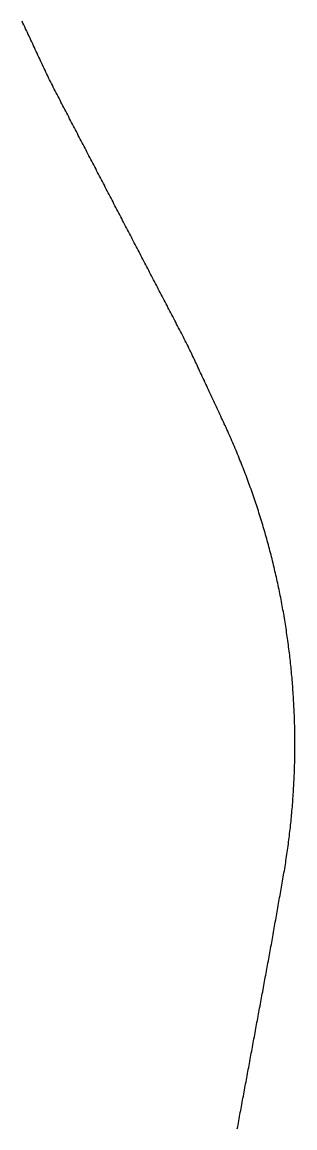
# Model space of a CAD drawing. Header units: metres. Extents: x 457876 to 584660, y 126427 to 241224.
# Drawn here: x 473584 to 476848, y 140983 to 154199 of the extents above; entities that cross this region are included whole.
import ezdxf

# ---------------------------------------------------------------- set-up
doc = ezdxf.new("R2010")
doc.units = ezdxf.units.M
for name, color, linetype in [('AT_GRADE', 3, 'CONTINUOUS'), ('CUTTING', 34, 'CONTINUOUS'), ('EMBANKMENT', 42, 'CONTINUOUS'), ('GROUND_CL', 8, 'CONTINUOUS'), ('RAIL_CL', 1, 'CONTINUOUS'), ('VIADUCT', 5, 'CONTINUOUS')]:
    doc.layers.add(name, color=color, linetype=linetype)

msp = doc.modelspace()

# ---------------------------------------------------------------- linework, layer by layer
at = {"layer": 'AT_GRADE'}
for points in [[(473731.409, 153894.261, 74.883), (473720.867, 153916.867, 74.803), (473710.325, 153939.473, 74.724), (473699.784, 153962.079, 74.646), (473689.242, 153984.684, 74.569), (473678.7, 154007.289, 74.492), (473668.159, 154029.894, 74.417), (473657.618, 154052.498, 74.342)], [(475686.948, 150076.741, 105.454), (475676.416, 150099.321, 105.209), (475665.884, 150121.901, 104.963), (475655.352, 150144.483, 104.718), (475644.802, 150167.056, 104.472), (475634.151, 150189.583, 104.227), (475623.473, 150212.097, 103.981)], [(476790.394, 144548.829, 123.814), (476793.151, 144573.558, 123.92), (476795.835, 144598.295, 124.025)], [(476330.755, 141900.495, 113.39), (476335.285, 141924.974, 113.467), (476339.815, 141949.453, 113.543)]]:
    msp.add_polyline3d(points, dxfattribs=at)
at = {"layer": 'CUTTING'}
for points in [[(473647.077, 154075.103, 74.268), (473636.537, 154097.708, 74.195), (473625.997, 154120.312, 74.123), (473615.457, 154142.916, 74.051), (473604.917, 154165.52, 73.981), (473594.377, 154188.123, 73.911)], [(476798.443, 144623.039, 124.129), (476800.995, 144647.79, 124.233), (476803.473, 144672.547, 124.336), (476805.881, 144697.312, 124.439), (476808.23, 144722.081, 124.541), (476810.512, 144746.857, 124.643), (476812.725, 144771.639, 124.744), (476814.863, 144796.427, 124.844), (476816.945, 144821.22, 124.944), (476818.945, 144846.019, 125.043), (476820.881, 144870.823, 125.141), (476822.756, 144895.632, 125.238), (476824.563, 144920.445, 125.334), (476826.3, 144945.263, 125.43), (476827.969, 144970.086, 125.525), (476829.584, 144994.911, 125.619), (476831.107, 145019.743, 125.711), (476832.57, 145044.578, 125.803), (476833.971, 145069.416, 125.894), (476835.303, 145094.258, 125.984), (476836.565, 145119.103, 126.073), (476837.757, 145143.952, 126.161), (476838.88, 145168.803, 126.248), (476839.95, 145193.657, 126.334), (476840.928, 145218.514, 126.419), (476841.845, 145243.373, 126.502), (476842.701, 145268.235, 126.585), (476843.488, 145293.098, 126.666), (476844.205, 145317.963, 126.746), (476844.856, 145342.83, 126.824), (476845.454, 145367.698, 126.901), (476845.961, 145392.568, 126.978), (476846.408, 145417.439, 127.052), (476846.79, 145442.311, 127.126), (476847.102, 145467.184, 127.198), (476847.344, 145492.057, 127.268), (476847.515, 145516.93, 127.337), (476847.617, 145541.804, 127.405), (476847.65, 145566.678, 127.471), (476847.631, 145591.551, 127.536), (476847.539, 145616.425, 127.599), (476847.376, 145641.298, 127.661), (476847.143, 145666.17, 127.721), (476846.84, 145691.041, 127.779), (476846.466, 145715.911, 127.836), (476846.028, 145740.78, 127.891), (476845.537, 145765.647, 127.945), (476844.953, 145790.513, 127.996), (476844.311, 145815.377, 128.047), (476843.603, 145840.239, 128.095), (476842.825, 145865.099, 128.142), (476841.976, 145889.956, 128.187), (476841.067, 145914.812, 128.23), (476840.098, 145939.664, 128.271), (476839.045, 145964.514, 128.31), (476837.937, 145989.36, 128.348), (476836.755, 146014.204, 128.384), (476835.502, 146039.043, 128.418), (476834.179, 146063.879, 128.45), (476832.786, 146088.711, 128.48), (476831.332, 146113.54, 128.508), (476829.818, 146138.365, 128.534), (476828.22, 146163.184, 128.559), (476826.567, 146188, 128.581), (476824.84, 146212.81, 128.601), (476823.042, 146237.616, 128.619), (476821.175, 146262.416, 128.636), (476819.249, 146287.212, 128.65), (476817.258, 146312.003, 128.662), (476815.188, 146336.787, 128.672), (476813.065, 146361.567, 128.68), (476810.87, 146386.34, 128.686), (476808.598, 146411.106, 128.69), (476806.256, 146435.866, 128.692), (476803.859, 146460.621, 128.691), (476801.391, 146485.368, 128.689), (476798.849, 146510.108, 128.684), (476796.251, 146534.842, 128.677), (476793.586, 146559.569, 128.668), (476790.847, 146584.288, 128.657), (476788.03, 146608.998, 128.643), (476785.142, 146633.7, 128.628), (476782.201, 146658.396, 128.61), (476779.201, 146683.085, 128.59), (476776.131, 146707.765, 128.567), (476772.991, 146732.436, 128.543), (476769.78, 146757.099, 128.516), (476766.495, 146781.751, 128.487), (476763.134, 146806.394, 128.456), (476759.721, 146831.029, 128.422), (476756.245, 146855.656, 128.387), (476752.701, 146880.272, 128.348), (476749.086, 146904.879, 128.308), (476745.4, 146929.476, 128.266), (476741.648, 146954.062, 128.221), (476737.844, 146978.64, 128.174), (476733.941, 147003.203, 128.124), (476729.984, 147027.758, 128.072), (476725.964, 147052.302, 128.018), (476721.886, 147076.837, 127.962), (476717.743, 147101.361, 127.904), (476713.521, 147125.872, 127.843), (476709.244, 147150.374, 127.78), (476704.871, 147174.859, 127.714), (476700.466, 147199.338, 127.646), (476695.979, 147223.802, 127.576), (476691.415, 147248.252, 127.504), (476686.793, 147272.692, 127.43), (476682.113, 147297.121, 127.353), (476677.365, 147321.536, 127.274), (476672.547, 147345.938, 127.192), (476667.655, 147370.326, 127.109), (476662.686, 147394.699, 127.023), (476657.666, 147419.06, 126.935), (476652.582, 147443.41, 126.844), (476647.43, 147467.744, 126.751), (476642.206, 147492.064, 126.657), (476636.919, 147516.371, 126.559), (476631.579, 147540.666, 126.46), (476626.145, 147564.94, 126.358), (476620.653, 147589.202, 126.255), (476615.115, 147613.453, 126.148), (476609.496, 147637.686, 126.04), (476603.811, 147661.904, 125.93), (476598.059, 147686.107, 125.817), (476592.229, 147710.291, 125.702), (476586.347, 147734.463, 125.585), (476580.418, 147758.623, 125.466), (476574.387, 147782.759, 125.345), (476568.305, 147806.882, 125.222), (476562.157, 147830.989, 125.096), (476555.94, 147855.078, 124.968), (476549.662, 147879.152, 124.838), (476543.329, 147903.211, 124.707), (476536.929, 147927.254, 124.573), (476530.456, 147951.277, 124.437), (476523.904, 147975.279, 124.299), (476517.281, 147999.262, 124.158), (476510.605, 148023.23, 124.016), (476503.87, 148047.183, 123.872), (476497.065, 148071.116, 123.726), (476490.196, 148095.031, 123.578), (476483.274, 148118.931, 123.428), (476476.282, 148142.811, 123.275), (476469.21, 148166.669, 123.121), (476462.068, 148190.505, 122.965), (476454.873, 148214.326, 122.807), (476447.605, 148238.125, 122.648), (476440.274, 148261.906, 122.486), (476432.899, 148285.673, 122.322), (476425.438, 148309.414, 122.157), (476417.925, 148333.139, 121.99), (476410.333, 148356.839, 121.82), (476402.673, 148380.518, 121.65), (476394.961, 148404.18, 121.477), (476387.186, 148427.821, 121.302), (476379.342, 148451.44, 121.126), (476371.426, 148475.036, 120.948), (476363.444, 148498.609, 120.769), (476355.414, 148522.166, 120.587), (476347.305, 148545.697, 120.404), (476339.127, 148569.203, 120.22), (476330.895, 148592.692, 120.033), (476322.601, 148616.159, 119.845), (476314.237, 148639.601, 119.656), (476305.81, 148663.021, 119.465), (476297.332, 148686.423, 119.272), (476288.784, 148709.799, 119.078), (476280.155, 148733.147, 118.882), (476271.476, 148756.476, 118.685), (476262.734, 148779.782, 118.486), (476253.923, 148803.062, 118.286), (476245.05, 148826.319, 118.085), (476236.123, 148849.556, 117.882), (476227.129, 148872.767, 117.677), (476218.06, 148895.949, 117.472), (476208.936, 148919.11, 117.265), (476199.744, 148942.245, 117.056), (476190.485, 148965.353, 116.847), (476181.168, 148988.438, 116.636), (476171.792, 149011.5, 116.423), (476162.346, 149034.533, 116.21), (476152.837, 149057.541, 115.995), (476143.273, 149080.526, 115.779), (476133.633, 149103.481, 115.562), (476123.944, 149126.414, 115.344), (476114.19, 149149.321, 115.125), (476104.366, 149172.198, 114.904), (476094.482, 149195.05, 114.683), (476084.543, 149217.878, 114.46), (476074.535, 149240.677, 114.237), (476064.459, 149263.445, 114.012), (476054.323, 149286.188, 113.786), (476044.121, 149308.902, 113.56), (476033.863, 149331.591, 113.332), (476023.546, 149354.253, 113.104), (476013.161, 149376.884, 112.875), (476002.711, 149399.487, 112.644), (475992.221, 149422.071, 112.413), (475981.703, 149444.642, 112.182), (475971.179, 149467.211, 111.949), (475960.654, 149489.781, 111.716), (475950.13, 149512.351, 111.481), (475939.605, 149534.922, 111.246), (475929.08, 149557.492, 111.011), (475918.555, 149580.064, 110.775), (475908.03, 149602.636, 110.538), (475897.504, 149625.208, 110.3), (475886.979, 149647.78, 110.062), (475876.453, 149670.354, 109.823), (475865.927, 149692.927, 109.584), (475855.4, 149715.501, 109.344), (475844.874, 149738.075, 109.104), (475834.347, 149760.65, 108.863), (475823.82, 149783.225, 108.622), (475813.293, 149805.801, 108.38), (475802.766, 149828.377, 108.138), (475792.239, 149850.954, 107.895), (475781.711, 149873.531, 107.652), (475771.183, 149896.108, 107.409), (475760.655, 149918.686, 107.166), (475750.127, 149941.264, 106.922), (475739.598, 149963.843, 106.678), (475729.069, 149986.422, 106.433), (475718.54, 150009.001, 106.189), (475708.011, 150031.581, 105.944), (475697.48, 150054.161, 105.699)], [(476162.97, 140994.953, 110.561), (476167.507, 141019.422, 110.641), (476172.044, 141043.892, 110.721), (476176.581, 141068.362, 110.8), (476181.118, 141092.832, 110.879), (476185.655, 141117.302, 110.958), (476190.192, 141141.773, 111.036), (476194.729, 141166.244, 111.115), (476199.266, 141190.715, 111.192), (476203.802, 141215.186, 111.27), (476208.339, 141239.658, 111.347), (476212.875, 141264.13, 111.424), (476217.412, 141288.603, 111.501), (476221.948, 141313.075, 111.578), (476226.484, 141337.548, 111.654), (476231.02, 141362.021, 111.73), (476235.556, 141386.495, 111.806), (476240.092, 141410.969, 111.882), (476244.627, 141435.443, 111.958), (476249.163, 141459.917, 112.033), (476253.698, 141484.391, 112.109), (476258.232, 141508.866, 112.184), (476262.767, 141533.341, 112.259), (476267.302, 141557.817, 112.335), (476271.836, 141582.292, 112.41), (476276.37, 141606.768, 112.485), (476280.903, 141631.244, 112.56), (476285.437, 141655.72, 112.635), (476289.97, 141680.197, 112.71), (476294.503, 141704.673, 112.786), (476299.035, 141729.15, 112.861), (476303.568, 141753.628, 112.936), (476308.1, 141778.105, 113.012), (476312.631, 141802.583, 113.087), (476317.163, 141827.06, 113.163), (476321.694, 141851.539, 113.239), (476326.224, 141876.017, 113.314)]]:
    msp.add_polyline3d(points, dxfattribs=at)
at = {"layer": 'EMBANKMENT'}
for points in [[(475612.715, 150234.574, 103.736), (475601.895, 150257.022, 103.49), (475591.025, 150279.446, 103.245), (475580.097, 150301.843, 102.999), (475569.106, 150324.21, 102.754), (475558.037, 150346.538, 102.509), (475546.92, 150368.843, 102.264), (475535.729, 150391.111, 102.019), (475524.485, 150413.353, 101.775), (475513.182, 150435.566, 101.53), (475501.812, 150457.744, 101.286), (475490.383, 150479.893, 101.042), (475478.914, 150502.021, 100.798), (475467.386, 150524.119, 100.555), (475455.858, 150546.218, 100.312), (475444.33, 150568.317, 100.069), (475432.802, 150590.417, 99.827), (475421.274, 150612.517, 99.585), (475409.745, 150634.617, 99.343), (475398.216, 150656.718, 99.102), (475386.687, 150678.819, 98.862), (475375.158, 150700.92, 98.621), (475363.629, 150723.022, 98.382), (475352.099, 150745.124, 98.142), (475340.57, 150767.227, 97.904), (475329.04, 150789.33, 97.666), (475317.51, 150811.433, 97.428), (475305.98, 150833.537, 97.191), (475294.449, 150855.641, 96.955), (475282.919, 150877.745, 96.719), (475271.388, 150899.85, 96.484), (475259.858, 150921.955, 96.249), (475248.327, 150944.061, 96.015), (475236.796, 150966.167, 95.782), (475225.264, 150988.273, 95.55), (475213.733, 151010.38, 95.318), (475202.202, 151032.486, 95.087), (475190.67, 151054.594, 94.857), (475179.138, 151076.701, 94.628), (475167.606, 151098.809, 94.399), (475156.074, 151120.918, 94.171), (475144.542, 151143.027, 93.945), (475133.01, 151165.136, 93.718), (475121.478, 151187.245, 93.493), (475109.946, 151209.355, 93.269), (475098.413, 151231.465, 93.046), (475086.88, 151253.575, 92.823), (475075.348, 151275.686, 92.601), (475063.815, 151297.797, 92.381), (475052.282, 151319.908, 92.161), (475040.749, 151342.02, 91.942), (475029.216, 151364.132, 91.725), (475017.683, 151386.244, 91.508), (475006.15, 151408.356, 91.292), (474994.617, 151430.469, 91.077), (474983.084, 151452.582, 90.864), (474971.55, 151474.696, 90.651), (474960.017, 151496.81, 90.439), (474948.484, 151518.924, 90.229), (474936.95, 151541.038, 90.019), (474925.417, 151563.152, 89.811), (474913.883, 151585.267, 89.604), (474902.349, 151607.383, 89.397), (474890.816, 151629.498, 89.192), (474879.282, 151651.614, 88.989), (474867.748, 151673.73, 88.786), (474856.215, 151695.846, 88.584), (474844.681, 151717.962, 88.384), (474833.147, 151740.079, 88.185), (474821.614, 151762.196, 87.987), (474810.08, 151784.313, 87.79), (474798.546, 151806.431, 87.594), (474787.012, 151828.548, 87.4), (474775.479, 151850.666, 87.206), (474763.945, 151872.784, 87.014), (474752.411, 151894.903, 86.823), (474740.877, 151917.021, 86.634), (474729.344, 151939.14, 86.446), (474717.81, 151961.259, 86.259), (474706.276, 151983.379, 86.073), (474694.743, 152005.498, 85.888), (474683.209, 152027.618, 85.705), (474671.675, 152049.738, 85.523), (474660.142, 152071.858, 85.342), (474648.608, 152093.978, 85.163), (474637.075, 152116.098, 84.985), (474625.541, 152138.219, 84.808), (474614.008, 152160.34, 84.633), (474602.474, 152182.461, 84.459), (474590.941, 152204.582, 84.286), (474579.408, 152226.703, 84.114), (474567.875, 152248.824, 83.944), (474556.341, 152270.946, 83.775), (474544.808, 152293.068, 83.607), (474533.275, 152315.19, 83.441), (474521.742, 152337.312, 83.276), (474510.209, 152359.434, 83.113), (474498.676, 152381.556, 82.95), (474487.143, 152403.678, 82.789), (474475.61, 152425.801, 82.63), (474464.078, 152447.923, 82.472), (474452.545, 152470.046, 82.315), (474441.012, 152492.169, 82.159), (474429.48, 152514.292, 82.005), (474417.947, 152536.415, 81.852), (474406.415, 152558.538, 81.7), (474394.883, 152580.661, 81.55), (474383.35, 152602.784, 81.401), (474371.818, 152624.908, 81.253), (474360.286, 152647.031, 81.107), (474348.754, 152669.154, 80.962), (474337.222, 152691.278, 80.818), (474325.69, 152713.401, 80.676), (474314.158, 152735.525, 80.535), (474302.627, 152757.649, 80.395), (474291.095, 152779.772, 80.257), (474279.563, 152801.896, 80.12), (474268.032, 152824.02, 79.984), (474256.5, 152846.143, 79.85), (474244.969, 152868.267, 79.716), (474233.438, 152890.391, 79.585), (474221.906, 152912.515, 79.454), (474210.375, 152934.638, 79.325), (474198.844, 152956.762, 79.197), (474187.313, 152978.886, 79.07), (474175.782, 153001.009, 78.944), (474164.251, 153023.133, 78.82), (474152.72, 153045.256, 78.697), (474141.19, 153067.38, 78.575), (474129.659, 153089.504, 78.455), (474118.128, 153111.627, 78.336), (474106.598, 153133.75, 78.218), (474095.068, 153155.874, 78.101), (474083.537, 153177.997, 77.985), (474072.007, 153200.12, 77.871), (474060.477, 153222.243, 77.758), (474048.946, 153244.366, 77.646), (474037.416, 153266.489, 77.535), (474025.886, 153288.612, 77.426), (474014.356, 153310.735, 77.317), (474002.826, 153332.857, 77.21), (473991.344, 153355.004, 77.104), (473979.908, 153377.176, 76.999), (473968.536, 153399.38, 76.895), (473957.231, 153421.618, 76.793), (473945.982, 153443.884, 76.691), (473934.792, 153466.18, 76.591), (473923.666, 153488.508, 76.492), (473912.591, 153510.861, 76.393), (473901.587, 153533.249, 76.296), (473890.655, 153555.672, 76.2), (473879.782, 153578.124, 76.105), (473868.956, 153600.598, 76.011), (473858.199, 153623.106, 75.919), (473847.507, 153645.643, 75.827), (473836.866, 153668.205, 75.736), (473826.298, 153690.802, 75.646), (473815.752, 153713.408, 75.558), (473805.206, 153736.014, 75.47), (473794.663, 153758.621, 75.383), (473784.12, 153781.228, 75.298), (473773.578, 153803.835, 75.213), (473763.036, 153826.442, 75.129), (473752.493, 153849.049, 75.046), (473741.951, 153871.655, 74.964)], [(476502.682, 142830.771, 116.524), (476507.201, 142855.253, 116.615), (476511.72, 142879.734, 116.707), (476516.24, 142904.216, 116.799), (476520.759, 142928.698, 116.892), (476525.278, 142953.179, 116.986), (476529.797, 142977.661, 117.079), (476534.315, 143002.142, 117.174), (476538.834, 143026.623, 117.269), (476543.353, 143051.105, 117.364), (476547.871, 143075.586, 117.461), (476552.39, 143100.067, 117.557), (476556.908, 143124.547, 117.654), (476561.407, 143149.032, 117.752), (476565.837, 143173.529, 117.85), (476570.2, 143198.038, 117.949), (476574.532, 143222.552, 118.048), (476578.86, 143247.067, 118.147), (476583.183, 143271.582, 118.247), (476587.506, 143296.098, 118.348), (476591.829, 143320.613, 118.449), (476596.151, 143345.128, 118.551), (476600.474, 143369.643, 118.653), (476604.796, 143394.158, 118.755), (476609.119, 143418.672, 118.858), (476613.442, 143443.186, 118.961), (476617.764, 143467.701, 119.065), (476622.087, 143492.215, 119.169), (476626.409, 143516.729, 119.274), (476630.731, 143541.242, 119.378), (476635.054, 143565.756, 119.484), (476639.376, 143590.269, 119.589), (476643.698, 143614.782, 119.695), (476648.021, 143639.295, 119.802), (476652.343, 143663.807, 119.908), (476656.665, 143688.32, 120.015), (476660.987, 143712.832, 120.123), (476665.309, 143737.344, 120.23), (476669.631, 143761.856, 120.338), (476673.953, 143786.367, 120.446), (476678.275, 143810.879, 120.554), (476682.597, 143835.39, 120.663), (476686.919, 143859.901, 120.772), (476691.24, 143884.411, 120.881), (476695.561, 143908.922, 120.99), (476699.882, 143933.432, 121.099), (476704.203, 143957.942, 121.208), (476708.508, 143982.455, 121.317), (476712.789, 144006.971, 121.427), (476717.024, 144031.495, 121.537), (476721.18, 144056.033, 121.646), (476725.271, 144080.581, 121.756), (476729.301, 144105.14, 121.865), (476733.271, 144129.707, 121.975), (476737.181, 144154.284, 122.085), (476741.009, 144178.874, 122.194), (476744.778, 144203.473, 122.304), (476748.477, 144228.082, 122.413), (476752.104, 144252.701, 122.522), (476755.66, 144277.331, 122.631), (476759.147, 144301.97, 122.74), (476762.571, 144326.618, 122.849), (476765.94, 144351.274, 122.957), (476769.244, 144375.937, 123.066), (476772.474, 144400.611, 123.174), (476775.627, 144425.294, 123.281), (476778.708, 144449.986, 123.389), (476781.719, 144474.686, 123.496), (476784.67, 144499.394, 123.602), (476787.565, 144524.107, 123.708)], [(476344.344, 141973.932, 113.62), (476348.873, 141998.411, 113.697), (476353.402, 142022.89, 113.774), (476357.931, 142047.37, 113.851), (476362.459, 142071.85, 113.929), (476366.987, 142096.33, 114.006), (476371.514, 142120.81, 114.085), (476376.041, 142145.29, 114.163), (476380.568, 142169.77, 114.242), (476385.095, 142194.251, 114.321), (476389.621, 142218.731, 114.4), (476394.147, 142243.212, 114.48)]]:
    msp.add_polyline3d(points, dxfattribs=at)
at = {"layer": 'GROUND_CL'}
msp.add_polyline3d([(476158.433, 140970.484, 113.391), (476162.97, 140994.953, 114.92), (476167.507, 141019.422, 116.472), (476172.044, 141043.892, 117.843), (476176.581, 141068.362, 118.563), (476181.118, 141092.832, 119.173), (476185.655, 141117.302, 119.671), (476190.192, 141141.773, 120.014), (476194.729, 141166.244, 120.104), (476199.266, 141190.715, 120.204), (476203.802, 141215.186, 120.315), (476208.339, 141239.658, 120.43), (476212.875, 141264.13, 120.483), (476217.412, 141288.603, 120.539), (476221.948, 141313.075, 120.608), (476226.484, 141337.548, 120.679), (476231.02, 141362.021, 120.687), (476235.556, 141386.495, 120.689), (476240.092, 141410.969, 120.687), (476244.627, 141435.443, 120.68), (476249.163, 141459.917, 120.633), (476253.698, 141484.391, 120.574), (476258.232, 141508.866, 120.507), (476262.767, 141533.341, 120.432), (476267.302, 141557.817, 120.37), (476271.836, 141582.292, 120.308), (476276.37, 141606.768, 120.242), (476280.903, 141631.244, 120.17), (476285.437, 141655.72, 120.125), (476289.97, 141680.197, 120.089), (476294.503, 141704.673, 120.052), (476299.035, 141729.15, 120.014), (476303.568, 141753.628, 120), (476308.1, 141778.105, 120), (476312.631, 141802.583, 120), (476317.163, 141827.06, 120), (476321.694, 141851.539, 118.743), (476326.224, 141876.017, 116.833), (476330.755, 141900.495, 115.071), (476335.285, 141924.974, 113.457), (476339.815, 141949.453, 112.042), (476344.344, 141973.932, 110.611), (476348.873, 141998.411, 109.032), (476353.402, 142022.89, 107.305), (476357.931, 142047.37, 105.427), (476362.459, 142071.85, 103.657), (476366.987, 142096.33, 102.109), (476371.514, 142120.81, 100.782), (476376.041, 142145.29, 99.677), (476380.568, 142169.77, 98.794), (476385.095, 142194.251, 98.132), (476389.621, 142218.731, 97.692), (476394.147, 142243.212, 97.181), (476398.672, 142267.693, 95.635), (476403.197, 142292.174, 93.867), (476407.722, 142316.655, 91.878), (476412.247, 142341.136, 90), (476416.771, 142365.617, 90), (476421.295, 142390.099, 90), (476425.819, 142414.58, 90), (476430.342, 142439.061, 90), (476434.865, 142463.543, 90), (476439.388, 142488.025, 90), (476443.91, 142512.506, 90), (476448.433, 142536.988, 90), (476452.955, 142561.47, 90), (476457.476, 142585.952, 90), (476461.998, 142610.434, 90), (476466.519, 142634.916, 90), (476471.04, 142659.398, 90), (476475.561, 142683.879, 90), (476480.082, 142708.361, 90), (476484.602, 142732.843, 90), (476489.122, 142757.325, 92.543), (476493.642, 142781.807, 95.5), (476498.162, 142806.289, 98.236), (476502.682, 142830.771, 100.751), (476507.201, 142855.253, 101.973), (476511.72, 142879.734, 102.857), (476516.24, 142904.216, 103.866), (476520.759, 142928.698, 105.087), (476525.278, 142953.179, 106.007), (476529.797, 142977.661, 106.771), (476534.315, 143002.142, 107.604), (476538.834, 143026.623, 108.505), (476543.353, 143051.105, 109.106), (476547.871, 143075.586, 109.398), (476552.39, 143100.067, 109.659), (476556.908, 143124.547, 109.89), (476561.407, 143149.032, 109.976), (476565.837, 143173.529, 109.931), (476570.2, 143198.038, 109.894), (476574.532, 143222.552, 109.865), (476578.86, 143247.067, 109.834), (476583.183, 143271.582, 109.79), (476587.506, 143296.098, 109.743), (476591.829, 143320.613, 109.692), (476596.151, 143345.128, 109.632), (476600.474, 143369.643, 109.556), (476604.796, 143394.158, 109.473), (476609.119, 143418.672, 109.384), (476613.442, 143443.186, 109.305), (476617.764, 143467.701, 109.281), (476622.087, 143492.215, 109.245), (476626.409, 143516.729, 109.211), (476630.731, 143541.242, 109.184), (476635.054, 143565.756, 109.196), (476639.376, 143590.269, 109.211), (476643.698, 143614.782, 109.231), (476648.021, 143639.295, 109.252), (476652.343, 143663.807, 109.258), (476656.665, 143688.32, 109.264), (476660.987, 143712.832, 109.269), (476665.309, 143737.344, 109.275), (476669.631, 143761.856, 109.241), (476673.953, 143786.367, 109.202), (476678.275, 143810.879, 109.158), (476682.597, 143835.39, 109.111), (476686.919, 143859.901, 109.045), (476691.24, 143884.411, 108.972), (476695.561, 143908.922, 108.892), (476699.882, 143933.432, 108.805), (476704.203, 143957.942, 108.758), (476708.508, 143982.455, 108.718), (476712.789, 144006.971, 108.674), (476717.024, 144031.495, 108.628), (476721.18, 144056.033, 108.666), (476725.271, 144080.581, 108.736), (476729.301, 144105.14, 108.81), (476733.271, 144129.707, 108.888), (476737.181, 144154.284, 109.067), (476741.009, 144178.874, 109.314), (476744.778, 144203.473, 109.585), (476748.477, 144228.082, 109.88), (476752.104, 144252.701, 110.372), (476755.66, 144277.331, 110.925), (476759.147, 144301.97, 111.415), (476762.571, 144326.618, 111.844), (476765.94, 144351.274, 112.778), (476769.244, 144375.937, 114.151), (476772.474, 144400.611, 115.522), (476775.627, 144425.294, 116.891), (476778.708, 144449.986, 117.818), (476781.719, 144474.686, 118.355), (476784.67, 144499.394, 118.955), (476787.565, 144524.107, 119.615), (476790.394, 144548.829, 121.122), (476793.151, 144573.558, 123.595), (476795.835, 144598.295, 126.069), (476798.443, 144623.039, 128.543), (476800.995, 144647.79, 131.018), (476803.473, 144672.547, 133.494), (476805.881, 144697.312, 135.97), (476808.23, 144722.081, 138.447), (476810.512, 144746.857, 140.298), (476812.725, 144771.639, 141.041), (476814.863, 144796.427, 141.707), (476816.945, 144821.22, 142.299), (476818.945, 144846.019, 142.426), (476820.881, 144870.823, 141.743), (476822.756, 144895.632, 141.08), (476824.563, 144920.445, 140.435), (476826.3, 144945.263, 139.234), (476827.969, 144970.086, 136.752), (476829.584, 144994.911, 134.27), (476831.107, 145019.743, 131.786), (476832.57, 145044.578, 130), (476833.971, 145069.416, 130), (476835.303, 145094.258, 130), (476836.565, 145119.103, 130), (476837.757, 145143.952, 130.125), (476838.88, 145168.803, 130.649), (476839.95, 145193.657, 131.226), (476840.928, 145218.514, 131.849), (476841.845, 145243.373, 132.832), (476842.701, 145268.235, 134.856), (476843.488, 145293.098, 136.839), (476844.205, 145317.963, 138.785), (476844.856, 145342.83, 140.723), (476845.454, 145367.698, 142.724), (476845.961, 145392.568, 144.707), (476846.408, 145417.439, 146.675), (476846.79, 145442.311, 148.252), (476847.102, 145467.184, 148.2), (476847.344, 145492.057, 148.153), (476847.515, 145516.93, 148.109), (476847.617, 145541.804, 148.032), (476847.65, 145566.678, 147.773), (476847.631, 145591.551, 147.519), (476847.539, 145616.425, 147.271), (476847.376, 145641.298, 146.809), (476847.143, 145666.17, 145.067), (476846.84, 145691.041, 143.317), (476846.466, 145715.911, 141.554), (476846.028, 145740.78, 140), (476845.537, 145765.647, 140), (476844.953, 145790.513, 140), (476844.311, 145815.377, 140), (476843.603, 145840.239, 140.067), (476842.825, 145865.099, 140.68), (476841.976, 145889.956, 141.251), (476841.067, 145914.812, 141.775), (476840.098, 145939.664, 142.408), (476839.045, 145964.514, 144.788), (476837.937, 145989.36, 147.161), (476836.755, 146014.204, 149.528), (476835.502, 146039.043, 151.785), (476834.179, 146063.879, 152.397), (476832.786, 146088.711, 153.028), (476831.332, 146113.54, 153.678), (476829.818, 146138.365, 154.325), (476828.22, 146163.184, 154.183), (476826.567, 146188, 154.035), (476824.84, 146212.81, 153.881), (476823.042, 146237.616, 153.721), (476821.175, 146262.416, 152.749), (476819.249, 146287.212, 151.782), (476817.258, 146312.003, 150.862), (476815.188, 146336.787, 150.027), (476813.065, 146361.567, 150), (476810.87, 146386.34, 150), (476808.598, 146411.106, 150), (476806.256, 146435.866, 150), (476803.859, 146460.621, 150), (476801.391, 146485.368, 150), (476798.849, 146510.108, 150), (476796.251, 146534.842, 150), (476793.586, 146559.569, 149.933), (476790.847, 146584.288, 149.841), (476788.03, 146608.998, 149.732), (476785.142, 146633.7, 149.605), (476782.201, 146658.396, 148.901), (476779.201, 146683.085, 148.104), (476776.131, 146707.765, 147.322), (476772.991, 146732.436, 146.555), (476769.78, 146757.099, 145.817), (476766.495, 146781.751, 145.085), (476763.134, 146806.394, 144.351), (476759.721, 146831.029, 143.618), (476756.245, 146855.656, 142.88), (476752.701, 146880.272, 142.126), (476749.086, 146904.879, 141.356), (476745.4, 146929.476, 140.569), (476741.648, 146954.062, 140.23), (476737.844, 146978.64, 140.136), (476733.941, 147003.203, 140.064), (476729.984, 147027.758, 140.014), (476725.964, 147052.302, 139.49), (476721.886, 147076.837, 138.642), (476717.743, 147101.361, 137.796), (476713.521, 147125.872, 136.932), (476709.244, 147150.374, 136.145), (476704.871, 147174.859, 135.419), (476700.466, 147199.338, 134.7), (476695.979, 147223.802, 133.987), (476691.415, 147248.252, 133.336), (476686.793, 147272.692, 132.761), (476682.113, 147297.121, 132.188), (476677.365, 147321.536, 131.617), (476672.547, 147345.938, 131.152), (476667.655, 147370.326, 130.891), (476662.686, 147394.699, 130.637), (476657.666, 147419.06, 130.389), (476652.582, 147443.41, 130.197), (476647.43, 147467.744, 130.157), (476642.206, 147492.064, 130.11), (476636.919, 147516.371, 130.055), (476631.579, 147540.666, 129.994), (476626.145, 147564.94, 129.966), (476620.653, 147589.202, 129.979), (476615.115, 147613.453, 130), (476609.496, 147637.686, 130), (476603.811, 147661.904, 130.093), (476598.059, 147686.107, 130.26), (476592.229, 147710.291, 130.503), (476586.347, 147734.463, 130.823), (476580.418, 147758.623, 132.898), (476574.387, 147782.759, 135.157), (476568.305, 147806.882, 137.337), (476562.157, 147830.989, 139.437), (476555.94, 147855.078, 140.662), (476549.662, 147879.152, 141.312), (476543.329, 147903.211, 141.657), (476536.929, 147927.254, 141.69), (476530.456, 147951.277, 142.605), (476523.904, 147975.279, 144.35), (476517.281, 147999.262, 146.037), (476510.605, 148023.23, 147.176), (476503.87, 148047.183, 147.159), (476497.065, 148071.116, 145.798), (476490.196, 148095.031, 144.424), (476483.274, 148118.931, 143.04), (476476.282, 148142.811, 141.641), (476469.21, 148166.669, 140.227), (476462.068, 148190.505, 138.798), (476454.873, 148214.326, 137.359), (476447.605, 148238.125, 135.89), (476440.274, 148261.906, 133.9), (476432.899, 148285.673, 132.252), (476425.438, 148309.414, 130.944), (476417.925, 148333.139, 130), (476410.333, 148356.839, 129.956), (476402.673, 148380.518, 129.803), (476394.961, 148404.18, 129.542), (476387.186, 148427.821, 129.171), (476379.342, 148451.44, 128.587), (476371.426, 148475.036, 127.894), (476363.444, 148498.609, 127.185), (476355.414, 148522.166, 126.461), (476347.305, 148545.697, 125.846), (476339.127, 148569.203, 125.453), (476330.895, 148592.692, 125.041), (476322.601, 148616.159, 124.608), (476314.237, 148639.601, 124.145), (476305.81, 148663.021, 123.761), (476297.332, 148686.423, 123.378), (476288.784, 148709.799, 122.996), (476280.155, 148733.147, 122.616), (476271.476, 148756.476, 122.15), (476262.734, 148779.782, 121.754), (476253.923, 148803.062, 121.459), (476245.05, 148826.319, 121.265), (476236.123, 148849.556, 121.06), (476227.129, 148872.767, 120.818), (476218.06, 148895.949, 120.636), (476208.936, 148919.11, 120.534), (476199.744, 148942.245, 120.443), (476190.485, 148965.353, 120.36), (476181.168, 148988.438, 120.287), (476171.792, 149011.5, 120.223), (476162.346, 149034.533, 120.168), (476152.837, 149057.541, 120.143), (476143.273, 149080.526, 120.123), (476133.633, 149103.481, 120.104), (476123.944, 149126.414, 120.088), (476114.19, 149149.321, 120.075), (476104.366, 149172.198, 120.065), (476094.482, 149195.05, 120.056), (476084.543, 149217.878, 120.048), (476074.535, 149240.677, 120.04), (476064.459, 149263.445, 120.036), (476054.323, 149286.188, 120.032), (476044.121, 149308.902, 120.028), (476033.863, 149331.591, 120.024), (476023.546, 149354.253, 120.022), (476013.161, 149376.884, 120.019), (476002.711, 149399.487, 120.017), (475992.221, 149422.071, 120.015), (475981.703, 149444.642, 120.013), (475971.179, 149467.211, 120.011), (475960.654, 149489.781, 120.01), (475950.13, 149512.351, 120.008), (475939.605, 149534.922, 120.007), (475929.08, 149557.492, 120.006), (475918.555, 149580.064, 120.005), (475908.03, 149602.636, 120.004), (475897.504, 149625.208, 120.003), (475886.979, 149647.78, 120.002), (475876.453, 149670.354, 120.002), (475865.927, 149692.927, 120.001), (475855.4, 149715.501, 120), (475844.874, 149738.075, 119.997), (475834.347, 149760.65, 119.906), (475823.82, 149783.225, 119.934), (475813.293, 149805.801, 119.872), (475802.766, 149828.377, 119.454), (475792.239, 149850.954, 117.838), (475781.711, 149873.531, 115.69), (475771.183, 149896.108, 113.802), (475760.655, 149918.686, 112.172), (475750.127, 149941.264, 110.994), (475739.598, 149963.843, 110.879), (475729.069, 149986.422, 110.691), (475718.54, 150009.001, 110.432), (475708.011, 150031.581, 110.082), (475697.48, 150054.161, 109.126), (475686.948, 150076.741, 107.883), (475676.416, 150099.321, 106.582), (475665.884, 150121.901, 105.222), (475655.352, 150144.483, 103.945), (475644.802, 150167.056, 102.971), (475634.151, 150189.583, 101.997), (475623.473, 150212.097, 101.022), (475612.715, 150234.574, 100.107), (475601.895, 150257.022, 99.949), (475591.025, 150279.446, 99.817), (475580.097, 150301.843, 99.606), (475569.106, 150324.21, 99.314), (475558.037, 150346.538, 98.708), (475546.92, 150368.843, 97.75), (475535.729, 150391.111, 96.827), (475524.485, 150413.353, 95.938), (475513.182, 150435.566, 95.17), (475501.812, 150457.744, 94.15), (475490.383, 150479.893, 93.053), (475478.914, 150502.021, 91.916), (475467.386, 150524.119, 90.739), (475455.858, 150546.218, 90), (475444.33, 150568.317, 89.999), (475432.802, 150590.417, 89.999), (475421.274, 150612.517, 90), (475409.745, 150634.617, 90.081), (475398.216, 150656.718, 90.143), (475386.687, 150678.819, 90.165), (475375.158, 150700.92, 90.141), (475363.629, 150723.022, 90.071), (475352.099, 150745.124, 89.996), (475340.57, 150767.227, 89.989), (475329.04, 150789.33, 89.99), (475317.51, 150811.433, 90), (475305.98, 150833.537, 90), (475294.449, 150855.641, 89.915), (475282.919, 150877.745, 89.814), (475271.388, 150899.85, 89.718), (475259.858, 150921.955, 89.626), (475248.327, 150944.061, 89.534), (475236.796, 150966.167, 89.438), (475225.264, 150988.273, 89.346), (475213.733, 151010.38, 89.264), (475202.202, 151032.486, 89.198), (475190.67, 151054.594, 89.119), (475179.138, 151076.701, 89.045), (475167.606, 151098.809, 88.983), (475156.074, 151120.918, 88.934), (475144.542, 151143.027, 88.879), (475133.01, 151165.136, 88.774), (475121.478, 151187.245, 88.679), (475109.946, 151209.355, 88.656), (475098.413, 151231.465, 88.693), (475086.88, 151253.575, 88.551), (475075.348, 151275.686, 88.305), (475063.815, 151297.797, 88.028), (475052.282, 151319.908, 87.72), (475040.749, 151342.02, 87.333), (475029.216, 151364.132, 86.705), (475017.683, 151386.244, 86.021), (475006.15, 151408.356, 85.37), (474994.617, 151430.469, 84.633), (474983.084, 151452.582, 83.76), (474971.55, 151474.696, 82.824), (474960.017, 151496.81, 81.859), (474948.484, 151518.924, 80.864), (474936.95, 151541.038, 80), (474925.417, 151563.152, 80), (474913.883, 151585.267, 80), (474902.349, 151607.383, 80), (474890.816, 151629.498, 80), (474879.282, 151651.614, 80), (474867.748, 151673.73, 80), (474856.215, 151695.846, 80), (474844.681, 151717.962, 80), (474833.147, 151740.079, 79.98), (474821.614, 151762.196, 79.795), (474810.08, 151784.313, 79.579), (474798.546, 151806.431, 79.358), (474787.012, 151828.548, 79.143), (474775.479, 151850.666, 78.925), (474763.945, 151872.784, 78.699), (474752.411, 151894.903, 78.467), (474740.877, 151917.021, 78.229), (474729.344, 151939.14, 77.983), (474717.81, 151961.259, 77.701), (474706.276, 151983.379, 77.425), (474694.743, 152005.498, 77.138), (474683.209, 152027.618, 76.84), (474671.675, 152049.738, 76.505), (474660.142, 152071.858, 76.135), (474648.608, 152093.978, 75.749), (474637.075, 152116.098, 75.346), (474625.541, 152138.219, 74.924), (474614.008, 152160.34, 74.413), (474602.474, 152182.461, 73.929), (474590.941, 152204.582, 73.442), (474579.408, 152226.703, 72.95), (474567.875, 152248.824, 72.379), (474556.341, 152270.946, 71.752), (474544.808, 152293.068, 71.148), (474533.275, 152315.19, 70.566), (474521.742, 152337.312, 70.007), (474510.209, 152359.434, 70), (474498.676, 152381.556, 70), (474487.143, 152403.678, 70), (474475.61, 152425.801, 70), (474464.078, 152447.923, 70), (474452.545, 152470.046, 70), (474441.012, 152492.169, 70), (474429.48, 152514.292, 70), (474417.947, 152536.415, 70), (474406.415, 152558.538, 70), (474394.883, 152580.661, 70), (474383.35, 152602.784, 70), (474371.818, 152624.908, 70), (474360.286, 152647.031, 70), (474348.754, 152669.154, 70), (474337.222, 152691.278, 70), (474325.69, 152713.401, 70), (474314.158, 152735.525, 70), (474302.627, 152757.649, 70), (474291.095, 152779.772, 70), (474279.563, 152801.896, 70), (474268.032, 152824.02, 70), (474256.5, 152846.143, 70), (474244.969, 152868.267, 70), (474233.438, 152890.391, 70), (474221.906, 152912.515, 70), (474210.375, 152934.638, 70), (474198.844, 152956.762, 70), (474187.313, 152978.886, 70), (474175.782, 153001.009, 70), (474164.251, 153023.133, 70), (474152.72, 153045.256, 70), (474141.19, 153067.38, 70), (474129.659, 153089.504, 70), (474118.128, 153111.627, 70), (474106.598, 153133.75, 70), (474095.068, 153155.874, 70), (474083.537, 153177.997, 70), (474072.007, 153200.12, 70), (474060.477, 153222.243, 70), (474048.946, 153244.366, 70), (474037.416, 153266.489, 70), (474025.886, 153288.612, 70), (474014.356, 153310.735, 70), (474002.826, 153332.857, 70), (473991.344, 153355.004, 70), (473979.908, 153377.176, 70), (473968.536, 153399.38, 70), (473957.231, 153421.618, 70), (473945.982, 153443.884, 70), (473934.792, 153466.18, 70), (473923.666, 153488.508, 70), (473912.591, 153510.861, 70), (473901.587, 153533.249, 70), (473890.655, 153555.672, 70), (473879.782, 153578.124, 70), (473868.956, 153600.598, 70), (473858.199, 153623.106, 70), (473847.507, 153645.643, 70), (473836.866, 153668.205, 70), (473826.298, 153690.802, 70), (473815.752, 153713.408, 70.01), (473805.206, 153736.014, 70.073), (473794.663, 153758.621, 70.175), (473784.12, 153781.228, 70.315), (473773.578, 153803.835, 70.493), (473763.036, 153826.442, 70.709), (473752.493, 153849.049, 71.073), (473741.951, 153871.655, 71.562), (473731.409, 153894.261, 72.06), (473720.867, 153916.867, 72.569), (473710.325, 153939.473, 73.034), (473699.784, 153962.079, 73.665), (473689.242, 153984.684, 74.301), (473678.7, 154007.289, 74.941), (473668.159, 154029.894, 75.585), (473657.618, 154052.498, 76.476), (473647.077, 154075.103, 77.463), (473636.537, 154097.708, 78.413), (473625.997, 154120.312, 79.326), (473615.457, 154142.916, 79.725), (473604.917, 154165.52, 78.529), (473594.377, 154188.123, 77.297), (473583.838, 154210.726, 76.027)], dxfattribs=at)
at = {"layer": 'RAIL_CL'}
msp.add_polyline3d([(476158.433, 140970.484, 110.48), (476162.97, 140994.953, 110.561), (476167.507, 141019.422, 110.641), (476172.044, 141043.892, 110.721), (476176.581, 141068.362, 110.8), (476181.118, 141092.832, 110.879), (476185.655, 141117.302, 110.958), (476190.192, 141141.773, 111.036), (476194.729, 141166.244, 111.115), (476199.266, 141190.715, 111.192), (476203.802, 141215.186, 111.27), (476208.339, 141239.658, 111.347), (476212.875, 141264.13, 111.424), (476217.412, 141288.603, 111.501), (476221.948, 141313.075, 111.578), (476226.484, 141337.548, 111.654), (476231.02, 141362.021, 111.73), (476235.556, 141386.495, 111.806), (476240.092, 141410.969, 111.882), (476244.627, 141435.443, 111.958), (476249.163, 141459.917, 112.033), (476253.698, 141484.391, 112.109), (476258.232, 141508.866, 112.184), (476262.767, 141533.341, 112.259), (476267.302, 141557.817, 112.335), (476271.836, 141582.292, 112.41), (476276.37, 141606.768, 112.485), (476280.903, 141631.244, 112.56), (476285.437, 141655.72, 112.635), (476289.97, 141680.197, 112.71), (476294.503, 141704.673, 112.786), (476299.035, 141729.15, 112.861), (476303.568, 141753.628, 112.936), (476308.1, 141778.105, 113.012), (476312.631, 141802.583, 113.087), (476317.163, 141827.06, 113.163), (476321.694, 141851.539, 113.239), (476326.224, 141876.017, 113.314), (476330.755, 141900.495, 113.39), (476335.285, 141924.974, 113.467), (476339.815, 141949.453, 113.543), (476344.344, 141973.932, 113.62), (476348.873, 141998.411, 113.697), (476353.402, 142022.89, 113.774), (476357.931, 142047.37, 113.851), (476362.459, 142071.85, 113.929), (476366.987, 142096.33, 114.006), (476371.514, 142120.81, 114.085), (476376.041, 142145.29, 114.163), (476380.568, 142169.77, 114.242), (476385.095, 142194.251, 114.321), (476389.621, 142218.731, 114.4), (476394.147, 142243.212, 114.48), (476398.672, 142267.693, 114.56), (476403.197, 142292.174, 114.641), (476407.722, 142316.655, 114.721), (476412.247, 142341.136, 114.803), (476416.771, 142365.617, 114.884), (476421.295, 142390.099, 114.966), (476425.819, 142414.58, 115.049), (476430.342, 142439.061, 115.132), (476434.865, 142463.543, 115.215), (476439.388, 142488.025, 115.299), (476443.91, 142512.506, 115.383), (476448.433, 142536.988, 115.468), (476452.955, 142561.47, 115.553), (476457.476, 142585.952, 115.639), (476461.998, 142610.434, 115.725), (476466.519, 142634.916, 115.812), (476471.04, 142659.398, 115.899), (476475.561, 142683.879, 115.987), (476480.082, 142708.361, 116.075), (476484.602, 142732.843, 116.164), (476489.122, 142757.325, 116.253), (476493.642, 142781.807, 116.343), (476498.162, 142806.289, 116.433), (476502.682, 142830.771, 116.524), (476507.201, 142855.253, 116.615), (476511.72, 142879.734, 116.707), (476516.24, 142904.216, 116.799), (476520.759, 142928.698, 116.892), (476525.278, 142953.179, 116.986), (476529.797, 142977.661, 117.079), (476534.315, 143002.142, 117.174), (476538.834, 143026.623, 117.269), (476543.353, 143051.105, 117.364), (476547.871, 143075.586, 117.461), (476552.39, 143100.067, 117.557), (476556.908, 143124.547, 117.654), (476561.407, 143149.032, 117.752), (476565.837, 143173.529, 117.85), (476570.2, 143198.038, 117.949), (476574.532, 143222.552, 118.048), (476578.86, 143247.067, 118.147), (476583.183, 143271.582, 118.247), (476587.506, 143296.098, 118.348), (476591.829, 143320.613, 118.449), (476596.151, 143345.128, 118.551), (476600.474, 143369.643, 118.653), (476604.796, 143394.158, 118.755), (476609.119, 143418.672, 118.858), (476613.442, 143443.186, 118.961), (476617.764, 143467.701, 119.065), (476622.087, 143492.215, 119.169), (476626.409, 143516.729, 119.274), (476630.731, 143541.242, 119.378), (476635.054, 143565.756, 119.484), (476639.376, 143590.269, 119.589), (476643.698, 143614.782, 119.695), (476648.021, 143639.295, 119.802), (476652.343, 143663.807, 119.908), (476656.665, 143688.32, 120.015), (476660.987, 143712.832, 120.123), (476665.309, 143737.344, 120.23), (476669.631, 143761.856, 120.338), (476673.953, 143786.367, 120.446), (476678.275, 143810.879, 120.554), (476682.597, 143835.39, 120.663), (476686.919, 143859.901, 120.772), (476691.24, 143884.411, 120.881), (476695.561, 143908.922, 120.99), (476699.882, 143933.432, 121.099), (476704.203, 143957.942, 121.208), (476708.508, 143982.455, 121.317), (476712.789, 144006.971, 121.427), (476717.024, 144031.495, 121.537), (476721.18, 144056.033, 121.646), (476725.271, 144080.581, 121.756), (476729.301, 144105.14, 121.865), (476733.271, 144129.707, 121.975), (476737.181, 144154.284, 122.085), (476741.009, 144178.874, 122.194), (476744.778, 144203.473, 122.304), (476748.477, 144228.082, 122.413), (476752.104, 144252.701, 122.522), (476755.66, 144277.331, 122.631), (476759.147, 144301.97, 122.74), (476762.571, 144326.618, 122.849), (476765.94, 144351.274, 122.957), (476769.244, 144375.937, 123.066), (476772.474, 144400.611, 123.174), (476775.627, 144425.294, 123.281), (476778.708, 144449.986, 123.389), (476781.719, 144474.686, 123.496), (476784.67, 144499.394, 123.602), (476787.565, 144524.107, 123.708), (476790.394, 144548.829, 123.814), (476793.151, 144573.558, 123.92), (476795.835, 144598.295, 124.025), (476798.443, 144623.039, 124.129), (476800.995, 144647.79, 124.233), (476803.473, 144672.547, 124.336), (476805.881, 144697.312, 124.439), (476808.23, 144722.081, 124.541), (476810.512, 144746.857, 124.643), (476812.725, 144771.639, 124.744), (476814.863, 144796.427, 124.844), (476816.945, 144821.22, 124.944), (476818.945, 144846.019, 125.043), (476820.881, 144870.823, 125.141), (476822.756, 144895.632, 125.238), (476824.563, 144920.445, 125.334), (476826.3, 144945.263, 125.43), (476827.969, 144970.086, 125.525), (476829.584, 144994.911, 125.619), (476831.107, 145019.743, 125.711), (476832.57, 145044.578, 125.803), (476833.971, 145069.416, 125.894), (476835.303, 145094.258, 125.984), (476836.565, 145119.103, 126.073), (476837.757, 145143.952, 126.161), (476838.88, 145168.803, 126.248), (476839.95, 145193.657, 126.334), (476840.928, 145218.514, 126.419), (476841.845, 145243.373, 126.502), (476842.701, 145268.235, 126.585), (476843.488, 145293.098, 126.666), (476844.205, 145317.963, 126.746), (476844.856, 145342.83, 126.824), (476845.454, 145367.698, 126.901), (476845.961, 145392.568, 126.978), (476846.408, 145417.439, 127.052), (476846.79, 145442.311, 127.126), (476847.102, 145467.184, 127.198), (476847.344, 145492.057, 127.268), (476847.515, 145516.93, 127.337), (476847.617, 145541.804, 127.405), (476847.65, 145566.678, 127.471), (476847.631, 145591.551, 127.536), (476847.539, 145616.425, 127.599), (476847.376, 145641.298, 127.661), (476847.143, 145666.17, 127.721), (476846.84, 145691.041, 127.779), (476846.466, 145715.911, 127.836), (476846.028, 145740.78, 127.891), (476845.537, 145765.647, 127.945), (476844.953, 145790.513, 127.996), (476844.311, 145815.377, 128.047), (476843.603, 145840.239, 128.095), (476842.825, 145865.099, 128.142), (476841.976, 145889.956, 128.187), (476841.067, 145914.812, 128.23), (476840.098, 145939.664, 128.271), (476839.045, 145964.514, 128.31), (476837.937, 145989.36, 128.348), (476836.755, 146014.204, 128.384), (476835.502, 146039.043, 128.418), (476834.179, 146063.879, 128.45), (476832.786, 146088.711, 128.48), (476831.332, 146113.54, 128.508), (476829.818, 146138.365, 128.534), (476828.22, 146163.184, 128.559), (476826.567, 146188, 128.581), (476824.84, 146212.81, 128.601), (476823.042, 146237.616, 128.619), (476821.175, 146262.416, 128.636), (476819.249, 146287.212, 128.65), (476817.258, 146312.003, 128.662), (476815.188, 146336.787, 128.672), (476813.065, 146361.567, 128.68), (476810.87, 146386.34, 128.686), (476808.598, 146411.106, 128.69), (476806.256, 146435.866, 128.692), (476803.859, 146460.621, 128.691), (476801.391, 146485.368, 128.689), (476798.849, 146510.108, 128.684), (476796.251, 146534.842, 128.677), (476793.586, 146559.569, 128.668), (476790.847, 146584.288, 128.657), (476788.03, 146608.998, 128.643), (476785.142, 146633.7, 128.628), (476782.201, 146658.396, 128.61), (476779.201, 146683.085, 128.59), (476776.131, 146707.765, 128.567), (476772.991, 146732.436, 128.543), (476769.78, 146757.099, 128.516), (476766.495, 146781.751, 128.487), (476763.134, 146806.394, 128.456), (476759.721, 146831.029, 128.422), (476756.245, 146855.656, 128.387), (476752.701, 146880.272, 128.348), (476749.086, 146904.879, 128.308), (476745.4, 146929.476, 128.266), (476741.648, 146954.062, 128.221), (476737.844, 146978.64, 128.174), (476733.941, 147003.203, 128.124), (476729.984, 147027.758, 128.072), (476725.964, 147052.302, 128.018), (476721.886, 147076.837, 127.962), (476717.743, 147101.361, 127.904), (476713.521, 147125.872, 127.843), (476709.244, 147150.374, 127.78), (476704.871, 147174.859, 127.714), (476700.466, 147199.338, 127.646), (476695.979, 147223.802, 127.576), (476691.415, 147248.252, 127.504), (476686.793, 147272.692, 127.43), (476682.113, 147297.121, 127.353), (476677.365, 147321.536, 127.274), (476672.547, 147345.938, 127.192), (476667.655, 147370.326, 127.109), (476662.686, 147394.699, 127.023), (476657.666, 147419.06, 126.935), (476652.582, 147443.41, 126.844), (476647.43, 147467.744, 126.751), (476642.206, 147492.064, 126.657), (476636.919, 147516.371, 126.559), (476631.579, 147540.666, 126.46), (476626.145, 147564.94, 126.358), (476620.653, 147589.202, 126.255), (476615.115, 147613.453, 126.148), (476609.496, 147637.686, 126.04), (476603.811, 147661.904, 125.93), (476598.059, 147686.107, 125.817), (476592.229, 147710.291, 125.702), (476586.347, 147734.463, 125.585), (476580.418, 147758.623, 125.466), (476574.387, 147782.759, 125.345), (476568.305, 147806.882, 125.222), (476562.157, 147830.989, 125.096), (476555.94, 147855.078, 124.968), (476549.662, 147879.152, 124.838), (476543.329, 147903.211, 124.707), (476536.929, 147927.254, 124.573), (476530.456, 147951.277, 124.437), (476523.904, 147975.279, 124.299), (476517.281, 147999.262, 124.158), (476510.605, 148023.23, 124.016), (476503.87, 148047.183, 123.872), (476497.065, 148071.116, 123.726), (476490.196, 148095.031, 123.578), (476483.274, 148118.931, 123.428), (476476.282, 148142.811, 123.275), (476469.21, 148166.669, 123.121), (476462.068, 148190.505, 122.965), (476454.873, 148214.326, 122.807), (476447.605, 148238.125, 122.648), (476440.274, 148261.906, 122.486), (476432.899, 148285.673, 122.322), (476425.438, 148309.414, 122.157), (476417.925, 148333.139, 121.99), (476410.333, 148356.839, 121.82), (476402.673, 148380.518, 121.65), (476394.961, 148404.18, 121.477), (476387.186, 148427.821, 121.302), (476379.342, 148451.44, 121.126), (476371.426, 148475.036, 120.948), (476363.444, 148498.609, 120.769), (476355.414, 148522.166, 120.587), (476347.305, 148545.697, 120.404), (476339.127, 148569.203, 120.22), (476330.895, 148592.692, 120.033), (476322.601, 148616.159, 119.845), (476314.237, 148639.601, 119.656), (476305.81, 148663.021, 119.465), (476297.332, 148686.423, 119.272), (476288.784, 148709.799, 119.078), (476280.155, 148733.147, 118.882), (476271.476, 148756.476, 118.685), (476262.734, 148779.782, 118.486), (476253.923, 148803.062, 118.286), (476245.05, 148826.319, 118.085), (476236.123, 148849.556, 117.882), (476227.129, 148872.767, 117.677), (476218.06, 148895.949, 117.472), (476208.936, 148919.11, 117.265), (476199.744, 148942.245, 117.056), (476190.485, 148965.353, 116.847), (476181.168, 148988.438, 116.636), (476171.792, 149011.5, 116.423), (476162.346, 149034.533, 116.21), (476152.837, 149057.541, 115.995), (476143.273, 149080.526, 115.779), (476133.633, 149103.481, 115.562), (476123.944, 149126.414, 115.344), (476114.19, 149149.321, 115.125), (476104.366, 149172.198, 114.904), (476094.482, 149195.05, 114.683), (476084.543, 149217.878, 114.46), (476074.535, 149240.677, 114.237), (476064.459, 149263.445, 114.012), (476054.323, 149286.188, 113.786), (476044.121, 149308.902, 113.56), (476033.863, 149331.591, 113.332), (476023.546, 149354.253, 113.104), (476013.161, 149376.884, 112.875), (476002.711, 149399.487, 112.644), (475992.221, 149422.071, 112.413), (475981.703, 149444.642, 112.182), (475971.179, 149467.211, 111.949), (475960.654, 149489.781, 111.716), (475950.13, 149512.351, 111.481), (475939.605, 149534.922, 111.246), (475929.08, 149557.492, 111.011), (475918.555, 149580.064, 110.775), (475908.03, 149602.636, 110.538), (475897.504, 149625.208, 110.3), (475886.979, 149647.78, 110.062), (475876.453, 149670.354, 109.823), (475865.927, 149692.927, 109.584), (475855.4, 149715.501, 109.344), (475844.874, 149738.075, 109.104), (475834.347, 149760.65, 108.863), (475823.82, 149783.225, 108.622), (475813.293, 149805.801, 108.38), (475802.766, 149828.377, 108.138), (475792.239, 149850.954, 107.895), (475781.711, 149873.531, 107.652), (475771.183, 149896.108, 107.409), (475760.655, 149918.686, 107.166), (475750.127, 149941.264, 106.922), (475739.598, 149963.843, 106.678), (475729.069, 149986.422, 106.433), (475718.54, 150009.001, 106.189), (475708.011, 150031.581, 105.944), (475697.48, 150054.161, 105.699), (475686.948, 150076.741, 105.454), (475676.416, 150099.321, 105.209), (475665.884, 150121.901, 104.963), (475655.352, 150144.483, 104.718), (475644.802, 150167.056, 104.472), (475634.151, 150189.583, 104.227), (475623.473, 150212.097, 103.981), (475612.715, 150234.574, 103.736), (475601.895, 150257.022, 103.49), (475591.025, 150279.446, 103.245), (475580.097, 150301.843, 102.999), (475569.106, 150324.21, 102.754), (475558.037, 150346.538, 102.509), (475546.92, 150368.843, 102.264), (475535.729, 150391.111, 102.019), (475524.485, 150413.353, 101.775), (475513.182, 150435.566, 101.53), (475501.812, 150457.744, 101.286), (475490.383, 150479.893, 101.042), (475478.914, 150502.021, 100.798), (475467.386, 150524.119, 100.555), (475455.858, 150546.218, 100.312), (475444.33, 150568.317, 100.069), (475432.802, 150590.417, 99.827), (475421.274, 150612.517, 99.585), (475409.745, 150634.617, 99.343), (475398.216, 150656.718, 99.102), (475386.687, 150678.819, 98.862), (475375.158, 150700.92, 98.621), (475363.629, 150723.022, 98.382), (475352.099, 150745.124, 98.142), (475340.57, 150767.227, 97.904), (475329.04, 150789.33, 97.666), (475317.51, 150811.433, 97.428), (475305.98, 150833.537, 97.191), (475294.449, 150855.641, 96.955), (475282.919, 150877.745, 96.719), (475271.388, 150899.85, 96.484), (475259.858, 150921.955, 96.249), (475248.327, 150944.061, 96.015), (475236.796, 150966.167, 95.782), (475225.264, 150988.273, 95.55), (475213.733, 151010.38, 95.318), (475202.202, 151032.486, 95.087), (475190.67, 151054.594, 94.857), (475179.138, 151076.701, 94.628), (475167.606, 151098.809, 94.399), (475156.074, 151120.918, 94.171), (475144.542, 151143.027, 93.945), (475133.01, 151165.136, 93.718), (475121.478, 151187.245, 93.493), (475109.946, 151209.355, 93.269), (475098.413, 151231.465, 93.046), (475086.88, 151253.575, 92.823), (475075.348, 151275.686, 92.601), (475063.815, 151297.797, 92.381), (475052.282, 151319.908, 92.161), (475040.749, 151342.02, 91.942), (475029.216, 151364.132, 91.725), (475017.683, 151386.244, 91.508), (475006.15, 151408.356, 91.292), (474994.617, 151430.469, 91.077), (474983.084, 151452.582, 90.864), (474971.55, 151474.696, 90.651), (474960.017, 151496.81, 90.439), (474948.484, 151518.924, 90.229), (474936.95, 151541.038, 90.019), (474925.417, 151563.152, 89.811), (474913.883, 151585.267, 89.604), (474902.349, 151607.383, 89.397), (474890.816, 151629.498, 89.192), (474879.282, 151651.614, 88.989), (474867.748, 151673.73, 88.786), (474856.215, 151695.846, 88.584), (474844.681, 151717.962, 88.384), (474833.147, 151740.079, 88.185), (474821.614, 151762.196, 87.987), (474810.08, 151784.313, 87.79), (474798.546, 151806.431, 87.594), (474787.012, 151828.548, 87.4), (474775.479, 151850.666, 87.206), (474763.945, 151872.784, 87.014), (474752.411, 151894.903, 86.823), (474740.877, 151917.021, 86.634), (474729.344, 151939.14, 86.446), (474717.81, 151961.259, 86.259), (474706.276, 151983.379, 86.073), (474694.743, 152005.498, 85.888), (474683.209, 152027.618, 85.705), (474671.675, 152049.738, 85.523), (474660.142, 152071.858, 85.342), (474648.608, 152093.978, 85.163), (474637.075, 152116.098, 84.985), (474625.541, 152138.219, 84.808), (474614.008, 152160.34, 84.633), (474602.474, 152182.461, 84.459), (474590.941, 152204.582, 84.286), (474579.408, 152226.703, 84.114), (474567.875, 152248.824, 83.944), (474556.341, 152270.946, 83.775), (474544.808, 152293.068, 83.607), (474533.275, 152315.19, 83.441), (474521.742, 152337.312, 83.276), (474510.209, 152359.434, 83.113), (474498.676, 152381.556, 82.95), (474487.143, 152403.678, 82.789), (474475.61, 152425.801, 82.63), (474464.078, 152447.923, 82.472), (474452.545, 152470.046, 82.315), (474441.012, 152492.169, 82.159), (474429.48, 152514.292, 82.005), (474417.947, 152536.415, 81.852), (474406.415, 152558.538, 81.7), (474394.883, 152580.661, 81.55), (474383.35, 152602.784, 81.401), (474371.818, 152624.908, 81.253), (474360.286, 152647.031, 81.107), (474348.754, 152669.154, 80.962), (474337.222, 152691.278, 80.818), (474325.69, 152713.401, 80.676), (474314.158, 152735.525, 80.535), (474302.627, 152757.649, 80.395), (474291.095, 152779.772, 80.257), (474279.563, 152801.896, 80.12), (474268.032, 152824.02, 79.984), (474256.5, 152846.143, 79.85), (474244.969, 152868.267, 79.716), (474233.438, 152890.391, 79.585), (474221.906, 152912.515, 79.454), (474210.375, 152934.638, 79.325), (474198.844, 152956.762, 79.197), (474187.313, 152978.886, 79.07), (474175.782, 153001.009, 78.944), (474164.251, 153023.133, 78.82), (474152.72, 153045.256, 78.697), (474141.19, 153067.38, 78.575), (474129.659, 153089.504, 78.455), (474118.128, 153111.627, 78.336), (474106.598, 153133.75, 78.218), (474095.068, 153155.874, 78.101), (474083.537, 153177.997, 77.985), (474072.007, 153200.12, 77.871), (474060.477, 153222.243, 77.758), (474048.946, 153244.366, 77.646), (474037.416, 153266.489, 77.535), (474025.886, 153288.612, 77.426), (474014.356, 153310.735, 77.317), (474002.826, 153332.857, 77.21), (473991.344, 153355.004, 77.104), (473979.908, 153377.176, 76.999), (473968.536, 153399.38, 76.895), (473957.231, 153421.618, 76.793), (473945.982, 153443.884, 76.691), (473934.792, 153466.18, 76.591), (473923.666, 153488.508, 76.492), (473912.591, 153510.861, 76.393), (473901.587, 153533.249, 76.296), (473890.655, 153555.672, 76.2), (473879.782, 153578.124, 76.105), (473868.956, 153600.598, 76.011), (473858.199, 153623.106, 75.919), (473847.507, 153645.643, 75.827), (473836.866, 153668.205, 75.736), (473826.298, 153690.802, 75.646), (473815.752, 153713.408, 75.558), (473805.206, 153736.014, 75.47), (473794.663, 153758.621, 75.383), (473784.12, 153781.228, 75.298), (473773.578, 153803.835, 75.213), (473763.036, 153826.442, 75.129), (473752.493, 153849.049, 75.046), (473741.951, 153871.655, 74.964), (473731.409, 153894.261, 74.883), (473720.867, 153916.867, 74.803), (473710.325, 153939.473, 74.724), (473699.784, 153962.079, 74.646), (473689.242, 153984.684, 74.569), (473678.7, 154007.289, 74.492), (473668.159, 154029.894, 74.417), (473657.618, 154052.498, 74.342), (473647.077, 154075.103, 74.268), (473636.537, 154097.708, 74.195), (473625.997, 154120.312, 74.123), (473615.457, 154142.916, 74.051), (473604.917, 154165.52, 73.981), (473594.377, 154188.123, 73.911), (473583.838, 154210.726, 73.842)], dxfattribs=at)
at = {"layer": 'VIADUCT'}
msp.add_polyline3d([(476398.672, 142267.693, 114.56), (476403.197, 142292.174, 114.641), (476407.722, 142316.655, 114.721), (476412.247, 142341.136, 114.803), (476416.771, 142365.617, 114.884), (476421.295, 142390.099, 114.966), (476425.819, 142414.58, 115.049), (476430.342, 142439.061, 115.132), (476434.865, 142463.543, 115.215), (476439.388, 142488.025, 115.299), (476443.91, 142512.506, 115.383), (476448.433, 142536.988, 115.468), (476452.955, 142561.47, 115.553), (476457.476, 142585.952, 115.639), (476461.998, 142610.434, 115.725), (476466.519, 142634.916, 115.812), (476471.04, 142659.398, 115.899), (476475.561, 142683.879, 115.987), (476480.082, 142708.361, 116.075), (476484.602, 142732.843, 116.164), (476489.122, 142757.325, 116.253), (476493.642, 142781.807, 116.343), (476498.162, 142806.289, 116.433)], dxfattribs=at)

doc.saveas('drawing.dxf')
